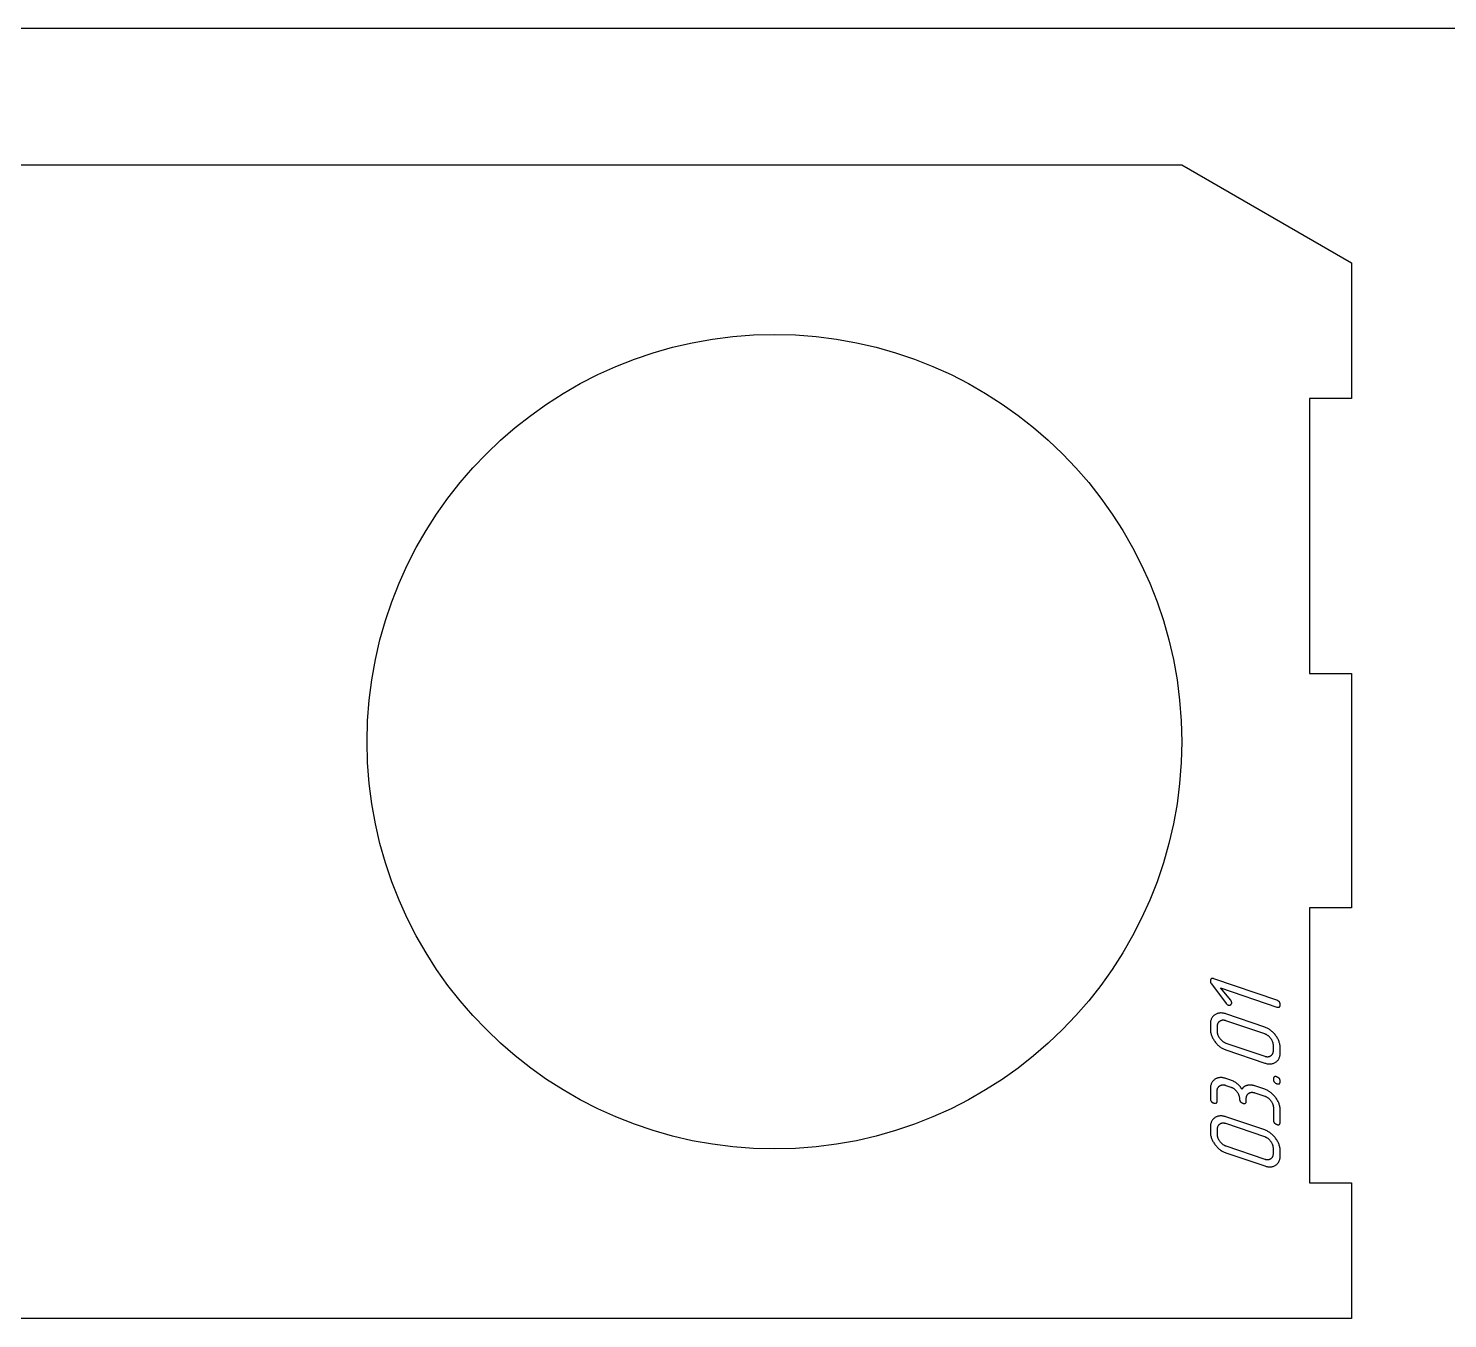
# Model space of a CAD drawing. Extents: x 14 to 1461, y -733 to -10.
# Drawn here: x 872.7 to 1081.8, y -732.7 to -542.6 of the extents above; entities that cross this region are included whole.
import ezdxf

# ---------------------------------------------------------------- set-up
doc = ezdxf.new("R2010")
doc.units = 0

msp = doc.modelspace()

# ---------------------------------------------------------------- linework, layer by layer
at = {"layer": 'Cut', "color": 0}
for p, q in [((1411.234573, -542.55902), (732.63, -542.55902)), ((752.62995, -562.657), (1042.62937, -562.657)), ((1042.62937, -562.657), (1067.62932, -577.090728)), ((1067.62932, -577.090728), (1067.62932, -597.090688)), ((1067.62932, -597.090688), (1061.429333, -597.090688)), ((1061.429333, -597.090688), (1061.429333, -637.590607)), ((1061.429333, -637.590607), (1067.62932, -637.590607)), ((1067.62932, -637.590607), (1067.62932, -672.156781)), ((1067.62932, -672.156781), (1061.429333, -672.156781)), ((1061.429333, -672.156781), (1061.429333, -712.6567)), ((1061.429333, -712.6567), (1067.62932, -712.6567)), ((1067.62932, -712.6567), (1067.62932, -732.65666)), ((1067.62932, -732.65666), (727.63, -732.65666))]:
    msp.add_line(p, q, dxfattribs=at)
msp.add_circle((982.62949, -647.65683), 59.99988, dxfattribs=at)
at = {"layer": 'Mark', "color": 0}
for p, q in [((1046.852716, -682.866342), (1046.85079, -682.927965)), ((1046.85079, -682.927965), (1046.853015, -682.978553)), ((1046.858491, -682.810045), (1046.852716, -682.866342)), ((1046.853015, -682.978553), (1046.859691, -683.028753)), ((1046.868117, -682.759074), (1046.858491, -682.810045)), ((1046.859691, -683.028753), (1046.870817, -683.078567)), ((1046.881594, -682.713429), (1046.868117, -682.759074)), ((1046.870817, -683.078567), (1046.886393, -683.127993)), ((1046.898921, -682.673109), (1046.881594, -682.713429)), ((1046.886393, -683.127993), (1046.906419, -683.177032)), ((1046.920098, -682.638115), (1046.898921, -682.673109)), ((1046.906419, -683.177032), (1046.930896, -683.225684)), ((1046.945126, -682.608447), (1046.920098, -682.638115)), ((1046.930896, -683.225684), (1046.959823, -683.273948)), ((1046.974004, -682.584104), (1046.945126, -682.608447)), ((1046.959823, -683.273948), (1046.993201, -683.321826)), ((1047.006733, -682.565088), (1046.974004, -682.584104)), ((1046.993201, -683.321826), (1049.169201, -686.222936)), ((1047.043312, -682.551397), (1047.006733, -682.565088)), ((1047.083742, -682.543031), (1047.043312, -682.551397)), ((1047.128022, -682.539992), (1047.083742, -682.543031)), ((1047.176152, -682.542278), (1047.128022, -682.539992)), ((1047.228133, -682.54989), (1047.176152, -682.542278)), ((1047.283965, -682.562827), (1047.228133, -682.54989)), ((1047.343646, -682.581091), (1047.283965, -682.562827)), ((1056.629342, -685.736776), (1047.343646, -682.581091)), ((1049.839177, -685.716575), (1048.350787, -683.93053)), ((1048.350787, -683.93053), (1056.629342, -686.743917)), ((1047.772506, -687.742015), (1047.68348, -687.782653)), ((1047.863724, -687.707375), (1047.772506, -687.742015)), ((1047.957135, -687.678731), (1047.863724, -687.707375)), ((1048.052738, -687.656084), (1047.957135, -687.678731)), ((1048.150534, -687.639433), (1048.052738, -687.656084)), ((1048.250522, -687.628779), (1048.150534, -687.639433)), ((1048.352703, -687.624122), (1048.250522, -687.628779)), ((1048.457076, -687.625461), (1048.352703, -687.624122)), ((1048.563642, -687.632798), (1048.457076, -687.625461)), ((1048.6724, -687.64613), (1048.563642, -687.632798)), ((1048.783351, -687.66546), (1048.6724, -687.64613)), ((1048.896494, -687.690786), (1048.783351, -687.66546)), ((1049.011829, -687.722109), (1048.896494, -687.690786)), ((1049.129357, -687.759429), (1049.011829, -687.722109)), ((1054.843631, -689.701389), (1049.129357, -687.759429)), ((1049.169201, -686.222936), (1049.198852, -686.261491)), ((1049.198852, -686.261491), (1049.231108, -686.297134)), ((1049.231108, -686.297134), (1049.26597, -686.329864)), ((1049.26597, -686.329864), (1049.303436, -686.359683)), ((1049.303436, -686.359683), (1049.343509, -686.386589)), ((1049.343509, -686.386589), (1049.386186, -686.410582)), ((1049.386186, -686.410582), (1049.431469, -686.431664)), ((1049.431469, -686.431664), (1049.479356, -686.449833)), ((1049.479356, -686.449833), (1049.529845, -686.464625)), ((1049.529845, -686.464625), (1049.578631, -686.474125)), ((1049.578631, -686.474125), (1049.625715, -686.478332)), ((1049.625715, -686.478332), (1049.671098, -686.477246)), ((1049.671098, -686.477246), (1049.714778, -686.470868)), ((1049.714778, -686.470868), (1049.756756, -686.459198)), ((1049.756756, -686.459198), (1049.797032, -686.442234)), ((1049.797032, -686.442234), (1049.835606, -686.419978)), ((1049.835606, -686.419978), (1049.870971, -686.393424)), ((1049.873706, -685.76599), (1049.839177, -685.716575)), ((1049.870971, -686.393424), (1049.901621, -686.363564)), ((1049.90363, -685.815515), (1049.873706, -685.76599)), ((1049.901621, -686.363564), (1049.927556, -686.330401)), ((1049.928951, -685.865152), (1049.90363, -685.815515)), ((1049.927556, -686.330401), (1049.948775, -686.293932)), ((1049.949668, -685.914901), (1049.928951, -685.865152)), ((1049.948775, -686.293932), (1049.965279, -686.254159)), ((1049.965781, -685.964762), (1049.949668, -685.914901)), ((1049.965279, -686.254159), (1049.977068, -686.211081)), ((1049.977291, -686.014734), (1049.965781, -685.964762)), ((1049.977068, -686.211081), (1049.984141, -686.164699)), ((1049.984196, -686.064817), (1049.977291, -686.014734)), ((1049.984141, -686.164699), (1049.986498, -686.115012)), ((1049.986498, -686.115012), (1049.984196, -686.064817)), ((1056.689889, -685.759341), (1056.629342, -685.736776)), ((1056.629342, -686.743917), (1056.689889, -686.762547)), ((1056.746529, -685.784539), (1056.689889, -685.759341)), ((1056.689889, -686.762547), (1056.746529, -686.775943)), ((1056.799264, -685.812371), (1056.746529, -685.784539)), ((1056.746529, -686.775943), (1056.799264, -686.784105)), ((1056.848092, -685.842838), (1056.799264, -685.812371)), ((1056.799264, -686.784105), (1056.848092, -686.787032)), ((1056.893014, -685.875938), (1056.848092, -685.842838)), ((1056.848092, -686.787032), (1056.893014, -686.784726)), ((1056.934029, -685.911673), (1056.893014, -685.875938)), ((1056.893014, -686.784726), (1056.934029, -686.777185)), ((1056.971138, -685.950042), (1056.934029, -685.911673)), ((1056.934029, -686.777185), (1056.971138, -686.76441)), ((1057.004341, -685.991045), (1056.971138, -685.950042)), ((1056.971138, -686.76441), (1057.004341, -686.7464)), ((1057.033638, -686.034682), (1057.004341, -685.991045)), ((1057.004341, -686.7464), (1057.033638, -686.723157)), ((1057.059029, -686.080953), (1057.033638, -686.034682)), ((1057.033638, -686.723157), (1057.059029, -686.694679)), ((1057.080513, -686.129858), (1057.059029, -686.080953)), ((1057.059029, -686.694679), (1057.080513, -686.660968)), ((1057.098091, -686.181397), (1057.080513, -686.129858)), ((1057.080513, -686.660968), (1057.098091, -686.622021)), ((1057.111763, -686.235571), (1057.098091, -686.181397)), ((1057.098091, -686.622021), (1057.111763, -686.577841)), ((1057.121529, -686.292378), (1057.111763, -686.235571)), ((1057.111763, -686.577841), (1057.121529, -686.528427)), ((1057.127388, -686.35182), (1057.121529, -686.292378)), ((1057.121529, -686.528427), (1057.127388, -686.473778)), ((1057.129341, -686.413896), (1057.127388, -686.35182)), ((1057.127388, -686.473778), (1057.129341, -686.413896)), ((1046.846258, -689.165173), (1046.843647, -689.28264)), ((1046.843647, -689.28264), (1046.843647, -689.996924)), ((1046.854091, -689.051696), (1046.846258, -689.165173)), ((1046.867144, -688.942209), (1046.854091, -689.051696)), ((1046.88542, -688.836711), (1046.867144, -688.942209)), ((1046.908917, -688.735202), (1046.88542, -688.836711)), ((1046.937635, -688.637683), (1046.908917, -688.735202)), ((1046.971575, -688.544154), (1046.937635, -688.637683)), ((1047.010737, -688.454614), (1046.971575, -688.544154)), ((1047.05512, -688.369064), (1047.010737, -688.454614)), ((1047.104725, -688.287503), (1047.05512, -688.369064)), ((1047.159551, -688.209931), (1047.104725, -688.287503)), ((1047.219599, -688.13635), (1047.159551, -688.209931)), ((1047.284868, -688.066757), (1047.219599, -688.13635)), ((1047.355359, -688.001154), (1047.284868, -688.066757)), ((1047.431072, -687.939541), (1047.355359, -688.001154)), ((1047.512005, -687.881917), (1047.431072, -687.939541)), ((1047.596646, -687.829286), (1047.512005, -687.881917)), ((1047.68348, -687.782653), (1047.596646, -687.829286)), ((1047.845121, -689.557232), (1047.843645, -689.622483)), ((1047.843645, -689.622483), (1047.843645, -690.336767)), ((1047.849549, -689.494154), (1047.845121, -689.557232)), ((1047.856929, -689.433248), (1047.849549, -689.494154)), ((1047.867261, -689.374513), (1047.856929, -689.433248)), ((1047.880544, -689.317951), (1047.867261, -689.374513)), ((1047.89678, -689.26356), (1047.880544, -689.317951)), ((1047.915967, -689.211342), (1047.89678, -689.26356)), ((1047.938107, -689.161295), (1047.915967, -689.211342)), ((1047.963198, -689.113421), (1047.938107, -689.161295)), ((1047.991241, -689.067718), (1047.963198, -689.113421)), ((1048.022236, -689.024187), (1047.991241, -689.067718)), ((1048.056183, -688.982829), (1048.022236, -689.024187)), ((1048.093082, -688.943642), (1048.056183, -688.982829)), ((1048.132933, -688.906627), (1048.093082, -688.943642)), ((1048.175736, -688.871785), (1048.132933, -688.906627)), ((1048.221491, -688.839114), (1048.175736, -688.871785)), ((1048.269316, -688.80922), (1048.221491, -688.839114)), ((1048.31833, -688.782707), (1048.269316, -688.80922)), ((1048.368533, -688.759576), (1048.31833, -688.782707)), ((1048.419924, -688.739826), (1048.368533, -688.759576)), ((1048.472505, -688.723457), (1048.419924, -688.739826)), ((1048.526274, -688.710469), (1048.472505, -688.723457)), ((1048.581233, -688.700863), (1048.526274, -688.710469)), ((1048.63738, -688.694639), (1048.581233, -688.700863)), ((1048.694716, -688.691795), (1048.63738, -688.694639)), ((1048.753241, -688.692333), (1048.694716, -688.691795)), ((1048.812955, -688.696253), (1048.753241, -688.692333)), ((1048.873858, -688.703553), (1048.812955, -688.696253)), ((1048.935949, -688.714235), (1048.873858, -688.703553)), ((1048.99923, -688.728299), (1048.935949, -688.714235)), ((1049.063699, -688.745743), (1048.99923, -688.728299)), ((1049.129357, -688.766569), (1049.063699, -688.745743)), ((1054.843631, -690.70853), (1049.129357, -688.766569)), ((1054.961425, -689.744035), (1054.843631, -689.701389)), ((1055.077001, -689.791171), (1054.961425, -689.744035)), ((1055.190357, -689.842795), (1055.077001, -689.791171)), ((1055.301495, -689.898909), (1055.190357, -689.842795)), ((1046.843647, -689.996924), (1046.846264, -690.114982)), ((1046.846264, -690.114982), (1046.854114, -690.232661)), ((1046.854114, -690.232661), (1046.867197, -690.349962)), ((1046.867197, -690.349962), (1046.885514, -690.466883)), ((1046.885514, -690.466883), (1046.909064, -690.583426)), ((1046.909064, -690.583426), (1046.937847, -690.69959)), ((1046.937847, -690.69959), (1046.971864, -690.815375)), ((1046.971864, -690.815375), (1047.011114, -690.930781)), ((1047.011114, -690.930781), (1047.055597, -691.045808)), ((1047.055597, -691.045808), (1047.105313, -691.160457)), ((1047.105313, -691.160457), (1047.160263, -691.274726)), ((1047.160263, -691.274726), (1047.220446, -691.388617)), ((1047.220446, -691.388617), (1047.285863, -691.502129)), ((1047.285863, -691.502129), (1047.356513, -691.615262)), ((1047.356513, -691.615262), (1047.432396, -691.728016)), ((1047.432396, -691.728016), (1047.513512, -691.840391)), ((1047.513512, -691.840391), (1047.598324, -691.950327)), ((1047.843645, -690.336767), (1047.845126, -690.401771)), ((1047.845126, -690.401771), (1047.849568, -690.466678)), ((1047.849568, -690.466678), (1047.856972, -690.531486)), ((1047.856972, -690.531486), (1047.867338, -690.596197)), ((1047.867338, -690.596197), (1047.880664, -690.660811)), ((1047.880664, -690.660811), (1047.896953, -690.725327)), ((1047.896953, -690.725327), (1047.916202, -690.789745)), ((1047.916202, -690.789745), (1047.938414, -690.854065)), ((1047.938414, -690.854065), (1047.963586, -690.918288)), ((1047.963586, -690.918288), (1047.991721, -690.982413)), ((1047.991721, -690.982413), (1048.022817, -691.046441)), ((1048.022817, -691.046441), (1048.056874, -691.11037)), ((1048.056874, -691.11037), (1048.093893, -691.174203)), ((1048.093893, -691.174203), (1048.133873, -691.237937)), ((1048.133873, -691.237937), (1048.176815, -691.301574)), ((1048.176815, -691.301574), (1048.222718, -691.365113)), ((1048.222718, -691.365113), (1048.270683, -691.42732)), ((1048.270683, -691.42732), (1048.319807, -691.486958)), ((1048.319807, -691.486958), (1048.370091, -691.544029)), ((1048.370091, -691.544029), (1048.421536, -691.598532)), ((1048.421536, -691.598532), (1048.474141, -691.650467)), ((1048.474141, -691.650467), (1048.527905, -691.699835)), ((1048.527905, -691.699835), (1048.58283, -691.746634)), ((1048.58283, -691.746634), (1048.638915, -691.790866)), ((1048.638915, -691.790866), (1048.69616, -691.83253)), ((1048.69616, -691.83253), (1048.754565, -691.871626)), ((1048.754565, -691.871626), (1048.81413, -691.908154)), ((1048.81413, -691.908154), (1048.874855, -691.942114)), ((1048.874855, -691.942114), (1048.936741, -691.973507)), ((1054.909556, -690.732422), (1054.843631, -690.70853)), ((1054.974265, -690.758869), (1054.909556, -690.732422)), ((1055.037759, -690.787871), (1054.974265, -690.758869)), ((1055.100038, -690.819429), (1055.037759, -690.787871)), ((1055.161102, -690.853541), (1055.100038, -690.819429)), ((1055.220951, -690.890209), (1055.161102, -690.853541)), ((1055.279585, -690.929432), (1055.220951, -690.890209)), ((1055.337004, -690.971211), (1055.279585, -690.929432)), ((1055.410415, -689.959512), (1055.301495, -689.898909)), ((1055.393208, -691.015544), (1055.337004, -690.971211)), ((1055.448197, -691.062433), (1055.393208, -691.015544)), ((1055.517116, -690.024603), (1055.410415, -689.959512)), ((1055.50197, -691.111877), (1055.448197, -691.062433)), ((1055.554529, -691.163876), (1055.50197, -691.111877)), ((1055.621598, -690.094184), (1055.517116, -690.024603)), ((1055.605873, -691.21843), (1055.554529, -691.163876)), ((1055.656002, -691.275539), (1055.605873, -691.21843)), ((1055.723861, -690.168255), (1055.621598, -690.094184)), ((1055.704915, -691.335204), (1055.656002, -691.275539)), ((1055.752614, -691.397423), (1055.704915, -691.335204)), ((1055.823906, -690.246814), (1055.723861, -690.168255)), ((1055.798234, -691.461018), (1055.752614, -691.397423)), ((1055.84091, -691.524808), (1055.798234, -691.461018)), ((1055.921732, -690.329862), (1055.823906, -690.246814)), ((1055.880643, -691.588793), (1055.84091, -691.524808)), ((1055.917433, -691.652972), (1055.880643, -691.588793)), ((1055.95128, -691.717346), (1055.917433, -691.652972)), ((1056.01734, -690.4174), (1055.921732, -690.329862)), ((1055.982183, -691.781916), (1055.95128, -691.717346)), ((1056.010144, -691.84668), (1055.982183, -691.781916)), ((1056.035161, -691.911639), (1056.010144, -691.84668)), ((1056.110729, -690.509427), (1056.01734, -690.4174)), ((1056.057235, -691.976792), (1056.035161, -691.911639)), ((1056.2019, -690.605942), (1056.110729, -690.509427)), ((1056.290851, -690.706947), (1056.2019, -690.605942)), ((1056.377585, -690.812441), (1056.290851, -690.706947)), ((1056.462099, -690.922424), (1056.377585, -690.812441)), ((1056.542898, -691.034887), (1056.462099, -690.922424)), ((1056.618484, -691.147819), (1056.542898, -691.034887)), ((1056.688857, -691.261221), (1056.618484, -691.147819)), ((1056.754018, -691.375092), (1056.688857, -691.261221)), ((1056.813965, -691.489432), (1056.754018, -691.375092)), ((1056.8687, -691.604242), (1056.813965, -691.489432)), ((1056.918222, -691.719522), (1056.8687, -691.604242)), ((1056.962531, -691.835271), (1056.918222, -691.719522)), ((1057.001627, -691.95149), (1056.962531, -691.835271)), ((1047.598324, -691.950327), (1047.685293, -692.055764)), ((1047.685293, -692.055764), (1047.774419, -692.156701)), ((1047.774419, -692.156701), (1047.865702, -692.253138)), ((1047.865702, -692.253138), (1047.959142, -692.345076)), ((1047.959142, -692.345076), (1048.054739, -692.432514)), ((1048.054739, -692.432514), (1048.152494, -692.515453)), ((1048.152494, -692.515453), (1048.252406, -692.593892)), ((1048.252406, -692.593892), (1048.354475, -692.667831)), ((1048.354475, -692.667831), (1048.458701, -692.737271)), ((1048.458701, -692.737271), (1048.565084, -692.802211)), ((1048.565084, -692.802211), (1048.673624, -692.862651)), ((1048.673624, -692.862651), (1048.784322, -692.918592)), ((1048.784322, -692.918592), (1048.897176, -692.970034)), ((1048.897176, -692.970034), (1049.012188, -693.016976)), ((1048.936741, -691.973507), (1048.999786, -692.002331)), ((1048.999786, -692.002331), (1049.063992, -692.028588)), ((1049.012188, -693.016976), (1049.129357, -693.059418)), ((1049.063992, -692.028588), (1049.129357, -692.052277)), ((1049.129357, -692.052277), (1054.843631, -693.994237)), ((1049.129357, -693.059418), (1054.843631, -695.001378)), ((1054.843631, -693.994237), (1054.909263, -694.015062)), ((1054.909263, -694.015062), (1054.973708, -694.032532)), ((1054.973708, -694.032532), (1055.036968, -694.046645)), ((1055.500335, -694.038753), (1055.552918, -694.022666)), ((1055.552918, -694.022666), (1055.604314, -694.003223)), ((1055.604314, -694.003223), (1055.654525, -693.980425)), ((1055.654525, -693.980425), (1055.703549, -693.954272)), ((1055.703549, -693.954272), (1055.751386, -693.924762)), ((1055.751386, -693.924762), (1055.797155, -693.892508)), ((1055.797155, -693.892508), (1055.83997, -693.85812)), ((1055.83997, -693.85812), (1055.879833, -693.821598)), ((1055.879833, -693.821598), (1055.916742, -693.782941)), ((1055.916742, -693.782941), (1055.9507, -693.742151)), ((1055.9507, -693.742151), (1055.981704, -693.699226)), ((1055.981704, -693.699226), (1056.009755, -693.654168)), ((1056.009755, -693.654168), (1056.034854, -693.606976)), ((1056.034854, -693.606976), (1056.057, -693.557649)), ((1056.057, -693.557649), (1056.076193, -693.506188)), ((1056.076366, -692.042141), (1056.057235, -691.976792)), ((1056.076193, -693.506188), (1056.092433, -693.452594)), ((1056.092553, -692.107685), (1056.076366, -692.042141)), ((1056.092433, -693.452594), (1056.105721, -693.396865)), ((1056.105798, -692.173423), (1056.092553, -692.107685)), ((1056.105721, -693.396865), (1056.116056, -693.339002)), ((1056.116099, -692.239356), (1056.105798, -692.173423)), ((1056.116056, -693.339002), (1056.123438, -693.279005)), ((1056.123457, -692.305485), (1056.116099, -692.239356)), ((1056.123438, -693.279005), (1056.127867, -693.216875)), ((1056.127872, -692.371808), (1056.123457, -692.305485)), ((1056.127867, -693.216875), (1056.129343, -693.15261)), ((1056.129343, -692.438325), (1056.127872, -692.371808)), ((1056.129343, -693.15261), (1056.129343, -692.438325)), ((1057.03551, -692.068178), (1057.001627, -691.95149)), ((1057.064181, -692.185336), (1057.03551, -692.068178)), ((1057.064034, -694.035598), (1057.087544, -693.934887)), ((1057.087639, -692.302964), (1057.064181, -692.185336)), ((1057.087544, -693.934887), (1057.10583, -693.830217)), ((1057.105883, -692.421061), (1057.087639, -692.302964)), ((1057.10583, -693.830217), (1057.118892, -693.721588)), ((1057.118916, -692.539627), (1057.105883, -692.421061)), ((1057.118892, -693.721588), (1057.126729, -693.609)), ((1057.126735, -692.658663), (1057.118916, -692.539627)), ((1057.126729, -693.609), (1057.129341, -693.492453)), ((1057.129341, -692.778168), (1057.126735, -692.658663)), ((1057.129341, -693.492453), (1057.129341, -692.778168)), ((1054.843631, -695.001378), (1054.961066, -695.038671)), ((1054.961066, -695.038671), (1055.076318, -695.069998)), ((1055.036968, -694.046645), (1055.09904, -694.057404)), ((1055.076318, -695.069998), (1055.189386, -695.095359)), ((1055.09904, -694.057404), (1055.159927, -694.064806)), ((1055.159927, -694.064806), (1055.219627, -694.068853)), ((1055.189386, -695.095359), (1055.300271, -695.114754)), ((1055.219627, -694.068853), (1055.278141, -694.069544)), ((1055.278141, -694.069544), (1055.335469, -694.06688)), ((1055.300271, -695.114754), (1055.408973, -695.128182)), ((1055.335469, -694.06688), (1055.391611, -694.06086)), ((1055.391611, -694.06086), (1055.446566, -694.051484)), ((1055.408973, -695.128182), (1055.515491, -695.135644)), ((1055.446566, -694.051484), (1055.500335, -694.038753)), ((1055.515491, -695.135644), (1055.619826, -695.13714)), ((1055.619826, -695.13714), (1055.721978, -695.13267)), ((1055.721978, -695.13267), (1055.821946, -695.122234)), ((1055.821946, -695.122234), (1055.919731, -695.105831)), ((1055.919731, -695.105831), (1056.015333, -695.083462)), ((1056.015333, -695.083462), (1056.108752, -695.055128)), ((1056.108752, -695.055128), (1056.199987, -695.020826)), ((1056.199987, -695.020826), (1056.289039, -694.980559)), ((1056.289039, -694.980559), (1056.375907, -694.934326)), ((1056.375907, -694.934326), (1056.460592, -694.882126)), ((1056.460592, -694.882126), (1056.541574, -694.824964)), ((1056.541574, -694.824964), (1056.61733, -694.763843)), ((1056.61733, -694.763843), (1056.687863, -694.698763)), ((1056.687863, -694.698763), (1056.75317, -694.629724)), ((1056.75317, -694.629724), (1056.813253, -694.556726)), ((1056.813253, -694.556726), (1056.868111, -694.479769)), ((1056.868111, -694.479769), (1056.917745, -694.398852)), ((1056.917745, -694.398852), (1056.962154, -694.313977)), ((1056.962154, -694.313977), (1057.001338, -694.225143)), ((1057.001338, -694.225143), (1057.035298, -694.13235)), ((1057.035298, -694.13235), (1057.064034, -694.035598)), ((1046.937651, -698.15234), (1046.908928, -698.249716)), ((1046.971597, -698.058984), (1046.937651, -698.15234)), ((1047.010765, -697.969648), (1046.971597, -698.058984)), ((1047.055155, -697.884333), (1047.010765, -697.969648)), ((1047.104768, -697.803038), (1047.055155, -697.884333)), ((1047.159604, -697.725764), (1047.104768, -697.803038)), ((1047.219662, -697.65251), (1047.159604, -697.725764)), ((1047.284942, -697.583277), (1047.219662, -697.65251)), ((1047.355445, -697.518064), (1047.284942, -697.583277)), ((1047.43117, -697.456871), (1047.355445, -697.518064)), ((1047.512117, -697.399699), (1047.43117, -697.456871)), ((1047.596771, -697.347521), (1047.512117, -697.399699)), ((1047.683614, -697.301309), (1047.596771, -697.347521)), ((1047.772648, -697.261064), (1047.683614, -697.301309)), ((1047.863871, -697.226785), (1047.772648, -697.261064)), ((1047.957284, -697.198473), (1047.863871, -697.226785)), ((1048.052887, -697.176128), (1047.957284, -697.198473)), ((1048.150679, -697.159749), (1048.052887, -697.176128)), ((1048.250662, -697.149337), (1048.150679, -697.159749)), ((1048.352834, -697.144892), (1048.250662, -697.149337)), ((1048.457197, -697.146413), (1048.352834, -697.144892)), ((1048.563749, -697.1539), (1048.457197, -697.146413)), ((1048.672491, -697.167355), (1048.563749, -697.1539)), ((1048.581015, -698.221124), (1048.637171, -698.215128)), ((1048.637171, -698.215128), (1048.694519, -698.212488)), ((1048.783423, -697.186776), (1048.672491, -697.167355)), ((1048.694519, -698.212488), (1048.75306, -698.213204)), ((1048.75306, -698.213204), (1048.812795, -698.217277)), ((1048.896544, -697.212163), (1048.783423, -697.186776)), ((1049.011856, -697.243517), (1048.896544, -697.212163)), ((1049.129357, -697.280838), (1049.011856, -697.243517)), ((1049.843641, -697.523583), (1049.129357, -697.280838)), ((1049.978344, -697.57246), (1049.843641, -697.523583)), ((1050.108818, -697.626094), (1049.978344, -697.57246)), ((1050.235064, -697.684485), (1050.108818, -697.626094)), ((1050.357082, -697.747634), (1050.235064, -697.684485)), ((1050.474873, -697.81554), (1050.357082, -697.747634)), ((1050.588435, -697.888203), (1050.474873, -697.81554)), ((1050.697769, -697.965623), (1050.588435, -697.888203)), ((1050.802875, -698.047801), (1050.697769, -697.965623)), ((1050.903754, -698.134736), (1050.802875, -698.047801)), ((1051.000404, -698.226428), (1050.903754, -698.134736)), ((1056.131296, -697.313282), (1056.129343, -697.37403)), ((1056.129343, -697.37403), (1056.131296, -697.43524)), ((1056.137156, -697.257823), (1056.131296, -697.313282)), ((1056.131296, -697.43524), (1056.137156, -697.493871)), ((1056.146921, -697.207653), (1056.137156, -697.257823)), ((1056.137156, -697.493871), (1056.146921, -697.549923)), ((1056.160593, -697.162772), (1056.146921, -697.207653)), ((1056.146921, -697.549923), (1056.160593, -697.603396)), ((1056.178171, -697.12318), (1056.160593, -697.162772)), ((1056.160593, -697.603396), (1056.178171, -697.65429)), ((1056.199656, -697.088878), (1056.178171, -697.12318)), ((1056.178171, -697.65429), (1056.199656, -697.702604)), ((1056.225046, -697.059864), (1056.199656, -697.088878)), ((1056.199656, -697.702604), (1056.225046, -697.748339)), ((1056.254343, -697.03614), (1056.225046, -697.059864)), ((1056.225046, -697.748339), (1056.254343, -697.791496)), ((1056.287546, -697.017705), (1056.254343, -697.03614)), ((1056.254343, -697.791496), (1056.287546, -697.832072)), ((1056.324655, -697.004559), (1056.287546, -697.017705)), ((1056.287546, -697.832072), (1056.324655, -697.87007)), ((1056.365671, -696.996702), (1056.324655, -697.004559)), ((1056.324655, -697.87007), (1056.365671, -697.905489)), ((1056.410593, -696.994134), (1056.365671, -696.996702)), ((1056.365671, -697.905489), (1056.410593, -697.938328)), ((1056.459421, -696.996855), (1056.410593, -696.994134)), ((1056.410593, -697.938328), (1056.459421, -697.968589)), ((1056.512155, -697.004866), (1056.459421, -696.996855)), ((1056.459421, -697.968589), (1056.512155, -697.99627)), ((1056.568795, -697.018165), (1056.512155, -697.004866)), ((1056.512155, -697.99627), (1056.568795, -698.021372)), ((1056.629342, -697.036754), (1056.568795, -697.018165)), ((1056.568795, -698.021372), (1056.629342, -698.043895)), ((1056.689889, -697.059318), (1056.629342, -697.036754)), ((1056.629342, -698.043895), (1056.689889, -698.062525)), ((1056.746529, -697.084516), (1056.689889, -697.059318)), ((1056.689889, -698.062525), (1056.746529, -698.075921)), ((1056.799264, -697.112349), (1056.746529, -697.084516)), ((1056.746529, -698.075921), (1056.799264, -698.084082)), ((1056.848092, -697.142815), (1056.799264, -697.112349)), ((1056.799264, -698.084082), (1056.848092, -698.08701)), ((1056.893014, -697.175916), (1056.848092, -697.142815)), ((1056.848092, -698.08701), (1056.893014, -698.084703)), ((1056.934029, -697.21165), (1056.893014, -697.175916)), ((1056.893014, -698.084703), (1056.934029, -698.077162)), ((1056.971138, -697.250019), (1056.934029, -697.21165)), ((1056.934029, -698.077162), (1056.971138, -698.064387)), ((1057.004341, -697.291022), (1056.971138, -697.250019)), ((1056.971138, -698.064387), (1057.004341, -698.046378)), ((1057.033638, -697.334659), (1057.004341, -697.291022)), ((1057.004341, -698.046378), (1057.033638, -698.023134)), ((1057.059029, -697.38093), (1057.033638, -697.334659)), ((1057.033638, -698.023134), (1057.059029, -697.994657)), ((1057.080513, -697.429835), (1057.059029, -697.38093)), ((1057.059029, -697.994657), (1057.080513, -697.960945)), ((1057.098091, -697.481375), (1057.080513, -697.429835)), ((1057.080513, -697.960945), (1057.098091, -697.921999)), ((1057.111763, -697.535548), (1057.098091, -697.481375)), ((1057.098091, -697.921999), (1057.111763, -697.877819)), ((1057.121529, -697.592356), (1057.111763, -697.535548)), ((1057.111763, -697.877819), (1057.121529, -697.828404)), ((1057.127388, -697.651797), (1057.121529, -697.592356)), ((1057.121529, -697.828404), (1057.127388, -697.773756)), ((1057.129341, -697.713873), (1057.127388, -697.651797)), ((1057.127388, -697.773756), (1057.129341, -697.713873)), ((1046.846259, -698.679428), (1046.843647, -698.796906)), ((1046.843647, -698.796906), (1046.843647, -700.225475)), ((1046.843647, -700.225475), (1046.845601, -700.286685)), ((1046.845601, -700.286685), (1046.85146, -700.345317)), ((1046.854092, -698.565969), (1046.846259, -698.679428)), ((1046.867148, -698.456531), (1046.854092, -698.565969)), ((1046.885427, -698.351114), (1046.867148, -698.456531)), ((1046.908928, -698.249716), (1046.885427, -698.351114)), ((1047.843645, -699.13675), (1047.845121, -699.071553)), ((1047.843645, -700.565318), (1047.843645, -699.13675)), ((1047.845121, -699.071553), (1047.849547, -699.008552)), ((1047.849547, -699.008552), (1047.856923, -698.947746)), ((1047.856923, -698.947746), (1047.86725, -698.889136)), ((1047.86725, -698.889136), (1047.880528, -698.832721)), ((1047.880528, -698.832721), (1047.896756, -698.778502)), ((1047.896756, -698.778502), (1047.915935, -698.726478)), ((1047.915935, -698.726478), (1047.938065, -698.67665)), ((1047.938065, -698.67665), (1047.963145, -698.629017)), ((1047.963145, -698.629017), (1047.991176, -698.58358)), ((1047.991176, -698.58358), (1048.022157, -698.540339)), ((1048.022157, -698.540339), (1048.056089, -698.499293)), ((1048.056089, -698.499293), (1048.092972, -698.460442)), ((1048.092972, -698.460442), (1048.132805, -698.423787)), ((1048.132805, -698.423787), (1048.175589, -698.389328)), ((1048.175589, -698.389328), (1048.221323, -698.357064)), ((1048.221323, -698.357064), (1048.269129, -698.327575)), ((1048.269129, -698.327575), (1048.318128, -698.301443)), ((1048.318128, -698.301443), (1048.36832, -698.278667)), ((1048.36832, -698.278667), (1048.419705, -698.259247)), ((1048.419705, -698.259247), (1048.472282, -698.243183)), ((1048.472282, -698.243183), (1048.526052, -698.230475)), ((1048.526052, -698.230475), (1048.581015, -698.221124)), ((1048.812795, -698.217277), (1048.873722, -698.224705)), ((1048.873722, -698.224705), (1048.935841, -698.235489)), ((1048.935841, -698.235489), (1048.999154, -698.24963)), ((1048.999154, -698.24963), (1049.063659, -698.267126)), ((1049.063659, -698.267126), (1049.129357, -698.287979)), ((1049.129357, -698.287979), (1049.843641, -698.530724)), ((1049.843641, -698.530724), (1049.909606, -698.554616)), ((1049.909606, -698.554616), (1049.974351, -698.581035)), ((1049.974351, -698.581035), (1050.037877, -698.609982)), ((1050.037877, -698.609982), (1050.100184, -698.641456)), ((1050.100184, -698.641456), (1050.161272, -698.675457)), ((1050.161272, -698.675457), (1050.221142, -698.711985)), ((1050.221142, -698.711985), (1050.279792, -698.751041)), ((1050.279792, -698.751041), (1050.337223, -698.792624)), ((1050.337223, -698.792624), (1050.393436, -698.836734)), ((1050.393436, -698.836734), (1050.448429, -698.883372)), ((1050.448429, -698.883372), (1050.502204, -698.932536)), ((1050.502204, -698.932536), (1050.554759, -698.984228)), ((1050.554759, -698.984228), (1050.606096, -699.038448)), ((1050.606096, -699.038448), (1050.656213, -699.095194)), ((1050.656213, -699.095194), (1050.705112, -699.154468)), ((1050.705112, -699.154468), (1050.752791, -699.216269)), ((1050.752791, -699.216269), (1050.798391, -699.279444)), ((1050.798391, -699.279444), (1050.841048, -699.342838)), ((1050.841048, -699.342838), (1050.880764, -699.406451)), ((1050.880764, -699.406451), (1050.917537, -699.470283)), ((1050.917537, -699.470283), (1050.951369, -699.534335)), ((1050.951369, -699.534335), (1050.982259, -699.598606)), ((1050.982259, -699.598606), (1051.010207, -699.663096)), ((1051.092826, -698.322877), (1051.000404, -698.226428)), ((1051.010207, -699.663096), (1051.035213, -699.727806)), ((1051.035213, -699.727806), (1051.057277, -699.792735)), ((1051.057277, -699.792735), (1051.076399, -699.857883)), ((1051.076399, -699.857883), (1051.09258, -699.92325)), ((1051.09258, -699.92325), (1051.105818, -699.988837)), ((1051.181021, -698.424084), (1051.092826, -698.322877)), ((1051.105818, -699.988837), (1051.116115, -700.054643)), ((1051.116115, -700.054643), (1051.123469, -700.120668)), ((1051.123469, -700.120668), (1051.127882, -700.186913)), ((1051.127882, -700.186913), (1051.129353, -700.253377)), ((1051.129353, -700.253377), (1051.131306, -700.314587)), ((1051.264987, -698.530047), (1051.181021, -698.424084)), ((1051.344725, -698.640768), (1051.264987, -698.530047)), ((1051.420235, -698.756247), (1051.344725, -698.640768)), ((1051.491518, -698.876482), (1051.420235, -698.756247)), ((1051.517676, -698.825121), (1051.491518, -698.876482)), ((1051.546541, -698.775894), (1051.517676, -698.825121)), ((1051.578113, -698.7288), (1051.546541, -698.775894)), ((1051.612391, -698.683838), (1051.578113, -698.7288)), ((1051.649377, -698.64101), (1051.612391, -698.683838)), ((1051.68907, -698.600315), (1051.649377, -698.64101)), ((1051.731469, -698.561754), (1051.68907, -698.600315)), ((1051.776576, -698.525325), (1051.731469, -698.561754)), ((1051.824389, -698.49103), (1051.776576, -698.525325)), ((1051.874909, -698.458868), (1051.824389, -698.49103)), ((1051.928136, -698.428839), (1051.874909, -698.458868)), ((1051.98407, -698.400943), (1051.928136, -698.428839)), ((1052.042711, -698.37518), (1051.98407, -698.400943)), ((1052.104059, -698.35155), (1052.042711, -698.37518)), ((1052.168114, -698.330054), (1052.104059, -698.35155)), ((1052.129351, -700.236078), (1052.130826, -700.170881)), ((1052.129351, -700.59322), (1052.129351, -700.236078)), ((1052.130826, -700.170881), (1052.135252, -700.10788)), ((1052.135252, -700.10788), (1052.142629, -700.047074)), ((1052.142629, -700.047074), (1052.152956, -699.988464)), ((1052.152956, -699.988464), (1052.166234, -699.932049)), ((1052.166234, -699.932049), (1052.182462, -699.87783)), ((1052.234876, -698.310691), (1052.168114, -698.330054)), ((1052.182462, -699.87783), (1052.201641, -699.825806)), ((1052.201641, -699.825806), (1052.223771, -699.775978)), ((1052.223771, -699.775978), (1052.248851, -699.728346)), ((1052.303344, -698.293809), (1052.234876, -698.310691)), ((1052.248851, -699.728346), (1052.276882, -699.682908)), ((1052.276882, -699.682908), (1052.307863, -699.639667)), ((1052.372517, -698.279757), (1052.303344, -698.293809)), ((1052.307863, -699.639667), (1052.341795, -699.598621)), ((1052.341795, -699.598621), (1052.378678, -699.55977)), ((1052.442397, -698.268536), (1052.372517, -698.279757)), ((1052.378678, -699.55977), (1052.418511, -699.523115)), ((1052.418511, -699.523115), (1052.461295, -699.488656)), ((1052.512983, -698.260143), (1052.442397, -698.268536)), ((1052.461295, -699.488656), (1052.507029, -699.456392)), ((1052.507029, -699.456392), (1052.554835, -699.426904)), ((1052.584274, -698.254581), (1052.512983, -698.260143)), ((1052.554835, -699.426904), (1052.603834, -699.400771)), ((1052.656271, -698.251849), (1052.584274, -698.254581)), ((1052.603834, -699.400771), (1052.654026, -699.377995)), ((1052.654026, -699.377995), (1052.70541, -699.358575)), ((1052.728974, -698.251946), (1052.656271, -698.251849)), ((1052.70541, -699.358575), (1052.757988, -699.342511)), ((1052.802383, -698.254873), (1052.728974, -698.251946)), ((1052.757988, -699.342511), (1052.811758, -699.329804)), ((1052.876497, -698.260631), (1052.802383, -698.254873)), ((1052.811758, -699.329804), (1052.866721, -699.320452)), ((1052.866721, -699.320452), (1052.922876, -699.314456)), ((1052.951318, -698.269218), (1052.876497, -698.260631)), ((1052.922876, -699.314456), (1052.980225, -699.311816)), ((1053.026844, -698.280634), (1052.951318, -698.269218)), ((1052.980225, -699.311816), (1053.038766, -699.312532)), ((1053.103076, -698.294881), (1053.026844, -698.280634)), ((1053.038766, -699.312532), (1053.0985, -699.316605)), ((1053.0985, -699.316605), (1053.159427, -699.324033)), ((1053.180014, -698.311958), (1053.103076, -698.294881)), ((1053.159427, -699.324033), (1053.221547, -699.334817)), ((1053.257658, -698.331864), (1053.180014, -698.311958)), ((1053.221547, -699.334817), (1053.284859, -699.348958)), ((1053.336007, -698.3546), (1053.257658, -698.331864)), ((1053.284859, -699.348958), (1053.349365, -699.366454)), ((1053.415063, -698.380166), (1053.336007, -698.3546)), ((1053.349365, -699.366454), (1053.415063, -699.387307)), ((1054.843631, -698.865656), (1053.415063, -698.380166)), ((1053.415063, -699.387307), (1054.843631, -699.872797)), ((1054.961399, -698.908288), (1054.843631, -698.865656)), ((1054.843631, -699.872797), (1054.909596, -699.896689)), ((1054.909596, -699.896689), (1054.974341, -699.923108)), ((1055.07695, -698.95538), (1054.961399, -698.908288)), ((1054.974341, -699.923108), (1055.037867, -699.952055)), ((1055.037867, -699.952055), (1055.100174, -699.983529)), ((1055.190285, -699.006933), (1055.07695, -698.95538)), ((1055.100174, -699.983529), (1055.161262, -700.01753)), ((1055.161262, -700.01753), (1055.221131, -700.054058)), ((1055.301405, -699.062946), (1055.190285, -699.006933)), ((1055.221131, -700.054058), (1055.279782, -700.093114)), ((1055.279782, -700.093114), (1055.337213, -700.134697)), ((1055.410308, -699.123419), (1055.301405, -699.062946)), ((1055.337213, -700.134697), (1055.393426, -700.178807)), ((1055.393426, -700.178807), (1055.448419, -700.225445)), ((1055.516995, -699.188353), (1055.410308, -699.123419)), ((1055.448419, -700.225445), (1055.502193, -700.27461)), ((1055.502193, -700.27461), (1055.554749, -700.326302)), ((1055.621466, -699.257747), (1055.516995, -699.188353)), ((1055.723722, -699.331601), (1055.621466, -699.257747)), ((1055.823761, -699.409916), (1055.723722, -699.331601)), ((1055.921584, -699.492691), (1055.823761, -699.409916)), ((1056.017192, -699.579926), (1055.921584, -699.492691)), ((1056.110583, -699.671622), (1056.017192, -699.579926)), ((1056.201758, -699.767778), (1056.110583, -699.671622)), ((1056.290717, -699.868395), (1056.201758, -699.767778)), ((1056.37746, -699.973472), (1056.290717, -699.868395)), ((1056.461988, -700.083009), (1056.37746, -699.973472)), ((1056.5428, -700.195026), (1056.461988, -700.083009)), ((1056.618399, -700.307544), (1056.5428, -700.195026)), ((1046.85146, -700.345317), (1046.861226, -700.401369)), ((1046.861226, -700.401369), (1046.874897, -700.454841)), ((1046.874897, -700.454841), (1046.892475, -700.505735)), ((1046.892475, -700.505735), (1046.91396, -700.554049)), ((1046.91396, -700.554049), (1046.93935, -700.599785)), ((1046.93935, -700.599785), (1046.968647, -700.642941)), ((1046.968647, -700.642941), (1047.00185, -700.683518)), ((1047.00185, -700.683518), (1047.03896, -700.721516)), ((1047.03896, -700.721516), (1047.079975, -700.756934)), ((1047.079975, -700.756934), (1047.124897, -700.789774)), ((1047.124897, -700.789774), (1047.173725, -700.820034)), ((1047.173725, -700.820034), (1047.226459, -700.847715)), ((1047.226459, -700.847715), (1047.2831, -700.872817)), ((1047.2831, -700.872817), (1047.343646, -700.89534)), ((1047.343646, -700.89534), (1047.404193, -700.91397)), ((1047.404193, -700.91397), (1047.460834, -700.927366)), ((1047.460834, -700.927366), (1047.513568, -700.935528)), ((1047.513568, -700.935528), (1047.562396, -700.938455)), ((1047.562396, -700.938455), (1047.607318, -700.936148)), ((1047.607318, -700.936148), (1047.648333, -700.928608)), ((1047.648333, -700.928608), (1047.685443, -700.915832)), ((1047.685443, -700.915832), (1047.718646, -700.897823)), ((1047.718646, -700.897823), (1047.747943, -700.87458)), ((1047.747943, -700.87458), (1047.773333, -700.846102)), ((1047.773333, -700.846102), (1047.794817, -700.81239)), ((1047.794817, -700.81239), (1047.812396, -700.773444)), ((1047.812396, -700.773444), (1047.826067, -700.729264)), ((1047.826067, -700.729264), (1047.835833, -700.67985)), ((1047.835833, -700.67985), (1047.841692, -700.625201)), ((1047.841692, -700.625201), (1047.843645, -700.565318)), ((1051.131306, -700.314587), (1051.137166, -700.373218)), ((1051.137166, -700.373218), (1051.146931, -700.42927)), ((1051.146931, -700.42927), (1051.160603, -700.482743)), ((1051.160603, -700.482743), (1051.178181, -700.533637)), ((1051.178181, -700.533637), (1051.199666, -700.581951)), ((1051.199666, -700.581951), (1051.225056, -700.627687)), ((1051.225056, -700.627687), (1051.254353, -700.670843)), ((1051.254353, -700.670843), (1051.287556, -700.71142)), ((1051.287556, -700.71142), (1051.324665, -700.749417)), ((1051.324665, -700.749417), (1051.365681, -700.784836)), ((1051.365681, -700.784836), (1051.410603, -700.817675)), ((1051.410603, -700.817675), (1051.459431, -700.847936)), ((1051.459431, -700.847936), (1051.512165, -700.875617)), ((1051.512165, -700.875617), (1051.568805, -700.900719)), ((1051.568805, -700.900719), (1051.629352, -700.923241)), ((1051.629352, -700.923241), (1051.689899, -700.941872)), ((1051.689899, -700.941872), (1051.746539, -700.955268)), ((1051.746539, -700.955268), (1051.799274, -700.963429)), ((1051.799274, -700.963429), (1051.848102, -700.966357)), ((1051.848102, -700.966357), (1051.893024, -700.96405)), ((1051.893024, -700.96405), (1051.934039, -700.956509)), ((1051.934039, -700.956509), (1051.971148, -700.943734)), ((1051.971148, -700.943734), (1052.004351, -700.925725)), ((1052.004351, -700.925725), (1052.033648, -700.902482)), ((1052.033648, -700.902482), (1052.059039, -700.874004)), ((1052.059039, -700.874004), (1052.080523, -700.840292)), ((1052.080523, -700.840292), (1052.098101, -700.801346)), ((1052.098101, -700.801346), (1052.111773, -700.757166)), ((1052.111773, -700.757166), (1052.121539, -700.707751)), ((1052.121539, -700.707751), (1052.127398, -700.653103)), ((1052.127398, -700.653103), (1052.129351, -700.59322)), ((1055.554749, -700.326302), (1055.606086, -700.380521)), ((1055.606086, -700.380521), (1055.656203, -700.437268)), ((1055.656203, -700.437268), (1055.705102, -700.496541)), ((1055.705102, -700.496541), (1055.752781, -700.558343)), ((1055.752781, -700.558343), (1055.798381, -700.621517)), ((1055.798381, -700.621517), (1055.841038, -700.684911)), ((1055.841038, -700.684911), (1055.880754, -700.748524)), ((1055.880754, -700.748524), (1055.917527, -700.812357)), ((1055.917527, -700.812357), (1055.951359, -700.876408)), ((1055.951359, -700.876408), (1055.982249, -700.940679)), ((1055.982249, -700.940679), (1056.010197, -701.005169)), ((1056.010197, -701.005169), (1056.035203, -701.069879)), ((1056.035203, -701.069879), (1056.057267, -701.134808)), ((1056.057267, -701.134808), (1056.076389, -701.199956)), ((1056.076389, -701.199956), (1056.09257, -701.265323)), ((1056.09257, -701.265323), (1056.105808, -701.33091)), ((1056.105808, -701.33091), (1056.116105, -701.396716)), ((1056.116105, -701.396716), (1056.123459, -701.462741)), ((1056.123459, -701.462741), (1056.127872, -701.528986)), ((1056.127872, -701.528986), (1056.129343, -701.59545)), ((1056.129343, -701.59545), (1056.129343, -703.381161)), ((1056.688784, -700.420561), (1056.618399, -700.307544)), ((1056.753955, -700.534079), (1056.688784, -700.420561)), ((1056.813912, -700.648096), (1056.753955, -700.534079)), ((1056.868656, -700.762614), (1056.813912, -700.648096)), ((1056.918186, -700.877632), (1056.868656, -700.762614)), ((1056.962503, -700.993149), (1056.918186, -700.877632)), ((1057.001606, -701.109167), (1056.962503, -700.993149)), ((1057.035495, -701.225685), (1057.001606, -701.109167)), ((1057.06417, -701.342703), (1057.035495, -701.225685)), ((1057.087632, -701.460221), (1057.06417, -701.342703)), ((1057.10588, -701.578239), (1057.087632, -701.460221)), ((1057.118914, -701.696757), (1057.10588, -701.578239)), ((1057.126734, -701.815775), (1057.118914, -701.696757)), ((1057.129341, -701.935293), (1057.126734, -701.815775)), ((1057.129341, -703.721004), (1057.129341, -701.935293)), ((1046.846258, -704.329429), (1046.843647, -704.446895)), ((1046.843647, -704.446895), (1046.843647, -705.161179)), ((1046.854091, -704.215952), (1046.846258, -704.329429)), ((1046.867144, -704.106464), (1046.854091, -704.215952)), ((1046.88542, -704.000966), (1046.867144, -704.106464)), ((1046.908917, -703.899458), (1046.88542, -704.000966)), ((1046.937635, -703.801939), (1046.908917, -703.899458)), ((1046.971575, -703.708409), (1046.937635, -703.801939)), ((1047.010737, -703.618869), (1046.971575, -703.708409)), ((1047.05512, -703.533319), (1047.010737, -703.618869)), ((1047.104725, -703.451758), (1047.05512, -703.533319)), ((1047.159551, -703.374187), (1047.104725, -703.451758)), ((1047.219599, -703.300605), (1047.159551, -703.374187)), ((1047.284868, -703.231013), (1047.219599, -703.300605)), ((1047.355359, -703.16541), (1047.284868, -703.231013)), ((1047.431072, -703.103796), (1047.355359, -703.16541)), ((1047.512005, -703.046173), (1047.431072, -703.103796)), ((1047.596646, -702.993542), (1047.512005, -703.046173)), ((1047.68348, -702.946908), (1047.596646, -702.993542)), ((1047.772506, -702.906271), (1047.68348, -702.946908)), ((1047.863724, -702.87163), (1047.772506, -702.906271)), ((1047.957135, -702.842986), (1047.863724, -702.87163)), ((1047.880544, -704.482206), (1047.867261, -704.538769)), ((1047.89678, -704.427816), (1047.880544, -704.482206)), ((1047.915967, -704.375597), (1047.89678, -704.427816)), ((1047.938107, -704.325551), (1047.915967, -704.375597)), ((1047.963198, -704.277676), (1047.938107, -704.325551)), ((1048.052738, -702.820339), (1047.957135, -702.842986)), ((1047.991241, -704.231973), (1047.963198, -704.277676)), ((1048.022236, -704.188443), (1047.991241, -704.231973)), ((1048.056183, -704.147084), (1048.022236, -704.188443)), ((1048.150534, -702.803688), (1048.052738, -702.820339)), ((1048.093082, -704.107897), (1048.056183, -704.147084)), ((1048.132933, -704.070883), (1048.093082, -704.107897)), ((1048.175736, -704.03604), (1048.132933, -704.070883)), ((1048.250522, -702.793034), (1048.150534, -702.803688)), ((1048.221491, -704.003369), (1048.175736, -704.03604)), ((1048.269316, -703.973475), (1048.221491, -704.003369)), ((1048.352703, -702.788377), (1048.250522, -702.793034)), ((1048.31833, -703.946962), (1048.269316, -703.973475)), ((1048.368533, -703.923831), (1048.31833, -703.946962)), ((1048.457076, -702.789717), (1048.352703, -702.788377)), ((1048.419924, -703.904081), (1048.368533, -703.923831)), ((1048.472505, -703.887712), (1048.419924, -703.904081)), ((1048.563642, -702.797053), (1048.457076, -702.789717)), ((1048.526274, -703.874725), (1048.472505, -703.887712)), ((1048.581233, -703.865119), (1048.526274, -703.874725)), ((1048.6724, -702.810386), (1048.563642, -702.797053)), ((1048.63738, -703.858894), (1048.581233, -703.865119)), ((1048.694716, -703.856051), (1048.63738, -703.858894)), ((1048.783351, -702.829715), (1048.6724, -702.810386)), ((1048.753241, -703.856589), (1048.694716, -703.856051)), ((1048.812955, -703.860508), (1048.753241, -703.856589)), ((1048.896494, -702.855041), (1048.783351, -702.829715)), ((1048.873858, -703.867809), (1048.812955, -703.860508)), ((1048.935949, -703.878491), (1048.873858, -703.867809)), ((1049.011829, -702.886364), (1048.896494, -702.855041)), ((1048.99923, -703.892554), (1048.935949, -703.878491)), ((1049.063699, -703.909999), (1048.99923, -703.892554)), ((1049.129357, -702.923684), (1049.011829, -702.886364)), ((1049.129357, -703.930825), (1049.063699, -703.909999)), ((1054.843631, -704.865644), (1049.129357, -702.923684)), ((1054.843631, -705.872785), (1049.129357, -703.930825)), ((1056.129343, -703.381161), (1056.131296, -703.442371)), ((1056.131296, -703.442371), (1056.137156, -703.501002)), ((1056.137156, -703.501002), (1056.146921, -703.557054)), ((1056.146921, -703.557054), (1056.160593, -703.610527)), ((1056.160593, -703.610527), (1056.178171, -703.66142)), ((1056.178171, -703.66142), (1056.199656, -703.709735)), ((1056.199656, -703.709735), (1056.225046, -703.75547)), ((1056.225046, -703.75547), (1056.254343, -703.798626)), ((1056.254343, -703.798626), (1056.287546, -703.839203)), ((1056.287546, -703.839203), (1056.324655, -703.877201)), ((1056.324655, -703.877201), (1056.365671, -703.91262)), ((1056.365671, -703.91262), (1056.410593, -703.945459)), ((1056.410593, -703.945459), (1056.459421, -703.97572)), ((1056.459421, -703.97572), (1056.512155, -704.003401)), ((1056.512155, -704.003401), (1056.568795, -704.028503)), ((1056.568795, -704.028503), (1056.629342, -704.051025)), ((1056.629342, -704.051025), (1056.689889, -704.069655)), ((1056.689889, -704.069655), (1056.746529, -704.083051)), ((1056.746529, -704.083051), (1056.799264, -704.091213)), ((1056.799264, -704.091213), (1056.848092, -704.094141)), ((1056.848092, -704.094141), (1056.893014, -704.091834)), ((1056.893014, -704.091834), (1056.934029, -704.084293)), ((1056.934029, -704.084293), (1056.971138, -704.071518)), ((1056.971138, -704.071518), (1057.004341, -704.053509)), ((1057.004341, -704.053509), (1057.033638, -704.030265)), ((1057.033638, -704.030265), (1057.059029, -704.001788)), ((1057.059029, -704.001788), (1057.080513, -703.968076)), ((1057.080513, -703.968076), (1057.098091, -703.92913)), ((1057.098091, -703.92913), (1057.111763, -703.88495)), ((1057.111763, -703.88495), (1057.121529, -703.835535)), ((1057.121529, -703.835535), (1057.127388, -703.780887)), ((1057.127388, -703.780887), (1057.129341, -703.721004)), ((1046.843647, -705.161179), (1046.846264, -705.279238)), ((1046.846264, -705.279238), (1046.854114, -705.396917)), ((1046.854114, -705.396917), (1046.867197, -705.514217)), ((1046.867197, -705.514217), (1046.885514, -705.631139)), ((1046.885514, -705.631139), (1046.909064, -705.747681)), ((1046.909064, -705.747681), (1046.937847, -705.863845)), ((1046.937847, -705.863845), (1046.971864, -705.97963)), ((1046.971864, -705.97963), (1047.011114, -706.095036)), ((1047.011114, -706.095036), (1047.055597, -706.210064)), ((1047.055597, -706.210064), (1047.105313, -706.324712)), ((1047.105313, -706.324712), (1047.160263, -706.438982)), ((1047.160263, -706.438982), (1047.220446, -706.552872)), ((1047.220446, -706.552872), (1047.285863, -706.666384)), ((1047.845121, -704.721488), (1047.843645, -704.786738)), ((1047.843645, -704.786738), (1047.843645, -705.501023)), ((1047.843645, -705.501023), (1047.845126, -705.566027)), ((1047.849549, -704.658409), (1047.845121, -704.721488)), ((1047.845126, -705.566027), (1047.849568, -705.630933)), ((1047.856929, -704.597503), (1047.849549, -704.658409)), ((1047.849568, -705.630933), (1047.856972, -705.695742)), ((1047.867261, -704.538769), (1047.856929, -704.597503)), ((1047.856972, -705.695742), (1047.867338, -705.760453)), ((1047.867338, -705.760453), (1047.880664, -705.825066)), ((1047.880664, -705.825066), (1047.896953, -705.889582)), ((1047.896953, -705.889582), (1047.916202, -705.954)), ((1047.916202, -705.954), (1047.938414, -706.018321)), ((1047.938414, -706.018321), (1047.963586, -706.082543)), ((1047.963586, -706.082543), (1047.991721, -706.146669)), ((1047.991721, -706.146669), (1048.022817, -706.210696)), ((1048.022817, -706.210696), (1048.056874, -706.274626)), ((1048.056874, -706.274626), (1048.093893, -706.338458)), ((1048.093893, -706.338458), (1048.133873, -706.402193)), ((1048.133873, -706.402193), (1048.176815, -706.465829)), ((1048.176815, -706.465829), (1048.222718, -706.529369)), ((1048.222718, -706.529369), (1048.270683, -706.591575)), ((1054.961425, -704.908291), (1054.843631, -704.865644)), ((1054.909556, -705.896677), (1054.843631, -705.872785)), ((1054.974265, -705.923124), (1054.909556, -705.896677)), ((1055.077001, -704.955426), (1054.961425, -704.908291)), ((1055.037759, -705.952127), (1054.974265, -705.923124)), ((1055.100038, -705.983684), (1055.037759, -705.952127)), ((1055.190357, -705.00705), (1055.077001, -704.955426)), ((1055.161102, -706.017797), (1055.100038, -705.983684)), ((1055.220951, -706.054465), (1055.161102, -706.017797)), ((1055.301495, -705.063164), (1055.190357, -705.00705)), ((1055.279585, -706.093688), (1055.220951, -706.054465)), ((1055.337004, -706.135466), (1055.279585, -706.093688)), ((1055.410415, -705.123767), (1055.301495, -705.063164)), ((1055.393208, -706.179799), (1055.337004, -706.135466)), ((1055.448197, -706.226688), (1055.393208, -706.179799)), ((1055.517116, -705.188859), (1055.410415, -705.123767)), ((1055.50197, -706.276132), (1055.448197, -706.226688)), ((1055.554529, -706.328131), (1055.50197, -706.276132)), ((1055.621598, -705.25844), (1055.517116, -705.188859)), ((1055.605873, -706.382685), (1055.554529, -706.328131)), ((1055.656002, -706.439795), (1055.605873, -706.382685)), ((1055.723861, -705.33251), (1055.621598, -705.25844)), ((1055.704915, -706.499459), (1055.656002, -706.439795)), ((1055.752614, -706.561679), (1055.704915, -706.499459)), ((1055.823906, -705.411069), (1055.723861, -705.33251)), ((1055.798234, -706.625274), (1055.752614, -706.561679)), ((1055.921732, -705.494118), (1055.823906, -705.411069)), ((1056.01734, -705.581655), (1055.921732, -705.494118)), ((1056.110729, -705.673682), (1056.01734, -705.581655)), ((1056.2019, -705.770198), (1056.110729, -705.673682)), ((1056.290851, -705.871203), (1056.2019, -705.770198)), ((1056.377585, -705.976697), (1056.290851, -705.871203)), ((1056.462099, -706.08668), (1056.377585, -705.976697)), ((1056.542898, -706.199142), (1056.462099, -706.08668)), ((1056.618484, -706.312074), (1056.542898, -706.199142)), ((1056.688857, -706.425476), (1056.618484, -706.312074)), ((1056.754018, -706.539347), (1056.688857, -706.425476)), ((1056.813965, -706.653688), (1056.754018, -706.539347)), ((1047.285863, -706.666384), (1047.356513, -706.779517)), ((1047.356513, -706.779517), (1047.432396, -706.892271)), ((1047.432396, -706.892271), (1047.513512, -707.004647)), ((1047.513512, -707.004647), (1047.598324, -707.114583)), ((1047.598324, -707.114583), (1047.685293, -707.220019)), ((1047.685293, -707.220019), (1047.774419, -707.320956)), ((1047.774419, -707.320956), (1047.865702, -707.417394)), ((1047.865702, -707.417394), (1047.959142, -707.509331)), ((1047.959142, -707.509331), (1048.054739, -707.596769)), ((1048.054739, -707.596769), (1048.152494, -707.679708)), ((1048.152494, -707.679708), (1048.252406, -707.758147)), ((1048.252406, -707.758147), (1048.354475, -707.832086)), ((1048.270683, -706.591575), (1048.319807, -706.651214)), ((1048.319807, -706.651214), (1048.370091, -706.708285)), ((1048.354475, -707.832086), (1048.458701, -707.901526)), ((1048.370091, -706.708285), (1048.421536, -706.762788)), ((1048.421536, -706.762788), (1048.474141, -706.814723)), ((1048.458701, -707.901526), (1048.565084, -707.966466)), ((1048.474141, -706.814723), (1048.527905, -706.86409)), ((1048.527905, -706.86409), (1048.58283, -706.91089)), ((1048.565084, -707.966466), (1048.673624, -708.026907)), ((1048.58283, -706.91089), (1048.638915, -706.955121)), ((1048.638915, -706.955121), (1048.69616, -706.996785)), ((1048.673624, -708.026907), (1048.784322, -708.082848)), ((1048.69616, -706.996785), (1048.754565, -707.035881)), ((1048.754565, -707.035881), (1048.81413, -707.072409)), ((1048.784322, -708.082848), (1048.897176, -708.134289)), ((1048.81413, -707.072409), (1048.874855, -707.106369)), ((1048.874855, -707.106369), (1048.936741, -707.137762)), ((1048.897176, -708.134289), (1049.012188, -708.181231)), ((1048.936741, -707.137762), (1048.999786, -707.166587)), ((1048.999786, -707.166587), (1049.063992, -707.192843)), ((1049.012188, -708.181231), (1049.129357, -708.223673)), ((1049.063992, -707.192843), (1049.129357, -707.216532)), ((1049.129357, -707.216532), (1054.843631, -709.158493)), ((1049.129357, -708.223673), (1054.843631, -710.165634)), ((1055.84091, -706.689063), (1055.798234, -706.625274)), ((1055.880643, -706.753048), (1055.84091, -706.689063)), ((1055.917433, -706.817227), (1055.880643, -706.753048)), ((1055.95128, -706.881602), (1055.917433, -706.817227)), ((1055.982183, -706.946171), (1055.95128, -706.881602)), ((1056.010144, -707.010935), (1055.982183, -706.946171)), ((1056.035161, -707.075894), (1056.010144, -707.010935)), ((1056.057235, -707.141048), (1056.035161, -707.075894)), ((1056.076366, -707.206396), (1056.057235, -707.141048)), ((1056.076193, -708.670444), (1056.092433, -708.616849)), ((1056.092553, -707.27194), (1056.076366, -707.206396)), ((1056.092433, -708.616849), (1056.105721, -708.56112)), ((1056.105798, -707.337678), (1056.092553, -707.27194)), ((1056.105721, -708.56112), (1056.116056, -708.503258)), ((1056.116099, -707.403612), (1056.105798, -707.337678)), ((1056.116056, -708.503258), (1056.123438, -708.443261)), ((1056.123457, -707.46974), (1056.116099, -707.403612)), ((1056.123438, -708.443261), (1056.127867, -708.38113)), ((1056.127872, -707.536063), (1056.123457, -707.46974)), ((1056.127867, -708.38113), (1056.129343, -708.316865)), ((1056.129343, -707.602581), (1056.127872, -707.536063)), ((1056.129343, -708.316865), (1056.129343, -707.602581)), ((1056.8687, -706.768498), (1056.813965, -706.653688)), ((1056.918222, -706.883778), (1056.8687, -706.768498)), ((1056.962531, -706.999527), (1056.918222, -706.883778)), ((1057.001627, -707.115746), (1056.962531, -706.999527)), ((1057.03551, -707.232434), (1057.001627, -707.115746)), ((1057.064181, -707.349592), (1057.03551, -707.232434)), ((1057.087639, -707.467219), (1057.064181, -707.349592)), ((1057.105883, -707.585316), (1057.087639, -707.467219)), ((1057.118916, -707.703882), (1057.105883, -707.585316)), ((1057.126735, -707.822918), (1057.118916, -707.703882)), ((1057.126729, -708.773255), (1057.129341, -708.656708)), ((1057.129341, -707.942424), (1057.126735, -707.822918)), ((1057.129341, -708.656708), (1057.129341, -707.942424)), ((1054.843631, -709.158493), (1054.909263, -709.179318)), ((1054.843631, -710.165634), (1054.961066, -710.202927)), ((1054.909263, -709.179318), (1054.973708, -709.196787)), ((1054.961066, -710.202927), (1055.076318, -710.234254)), ((1054.973708, -709.196787), (1055.036968, -709.210901)), ((1055.036968, -709.210901), (1055.09904, -709.221659)), ((1055.076318, -710.234254), (1055.189386, -710.259614)), ((1055.09904, -709.221659), (1055.159927, -709.229061)), ((1055.159927, -709.229061), (1055.219627, -709.233108)), ((1055.189386, -710.259614), (1055.300271, -710.279009)), ((1055.219627, -709.233108), (1055.278141, -709.233799)), ((1055.278141, -709.233799), (1055.335469, -709.231135)), ((1055.300271, -710.279009), (1055.408973, -710.292437)), ((1055.335469, -709.231135), (1055.391611, -709.225115)), ((1055.391611, -709.225115), (1055.446566, -709.215739)), ((1055.408973, -710.292437), (1055.515491, -710.299899)), ((1055.446566, -709.215739), (1055.500335, -709.203008)), ((1055.500335, -709.203008), (1055.552918, -709.186921)), ((1055.515491, -710.299899), (1055.619826, -710.301395)), ((1055.552918, -709.186921), (1055.604314, -709.167479)), ((1055.604314, -709.167479), (1055.654525, -709.144681)), ((1055.619826, -710.301395), (1055.721978, -710.296925)), ((1055.654525, -709.144681), (1055.703549, -709.118527)), ((1055.703549, -709.118527), (1055.751386, -709.089018)), ((1055.721978, -710.296925), (1055.821946, -710.286489)), ((1055.751386, -709.089018), (1055.797155, -709.056763)), ((1055.797155, -709.056763), (1055.83997, -709.022375)), ((1055.821946, -710.286489), (1055.919731, -710.270086)), ((1055.83997, -709.022375), (1055.879833, -708.985853)), ((1055.879833, -708.985853), (1055.916742, -708.947197)), ((1055.916742, -708.947197), (1055.9507, -708.906406)), ((1055.919731, -710.270086), (1056.015333, -710.247718)), ((1055.9507, -708.906406), (1055.981704, -708.863482)), ((1055.981704, -708.863482), (1056.009755, -708.818423)), ((1056.009755, -708.818423), (1056.034854, -708.771231)), ((1056.015333, -710.247718), (1056.108752, -710.219383)), ((1056.034854, -708.771231), (1056.057, -708.721904)), ((1056.057, -708.721904), (1056.076193, -708.670444)), ((1056.108752, -710.219383), (1056.199987, -710.185082)), ((1056.199987, -710.185082), (1056.289039, -710.144815)), ((1056.289039, -710.144815), (1056.375907, -710.098581)), ((1056.375907, -710.098581), (1056.460592, -710.046382)), ((1056.460592, -710.046382), (1056.541574, -709.98922)), ((1056.541574, -709.98922), (1056.61733, -709.928098)), ((1056.61733, -709.928098), (1056.687863, -709.863018)), ((1056.687863, -709.863018), (1056.75317, -709.793979)), ((1056.75317, -709.793979), (1056.813253, -709.720981)), ((1056.813253, -709.720981), (1056.868111, -709.644024)), ((1056.868111, -709.644024), (1056.917745, -709.563108)), ((1056.917745, -709.563108), (1056.962154, -709.478233)), ((1056.962154, -709.478233), (1057.001338, -709.389399)), ((1057.001338, -709.389399), (1057.035298, -709.296606)), ((1057.035298, -709.296606), (1057.064034, -709.199853)), ((1057.064034, -709.199853), (1057.087544, -709.099142)), ((1057.087544, -709.099142), (1057.10583, -708.994472)), ((1057.10583, -708.994472), (1057.118892, -708.885843)), ((1057.118892, -708.885843), (1057.126729, -708.773255))]:
    msp.add_line(p, q, dxfattribs=at)

doc.saveas('drawing.dxf')
